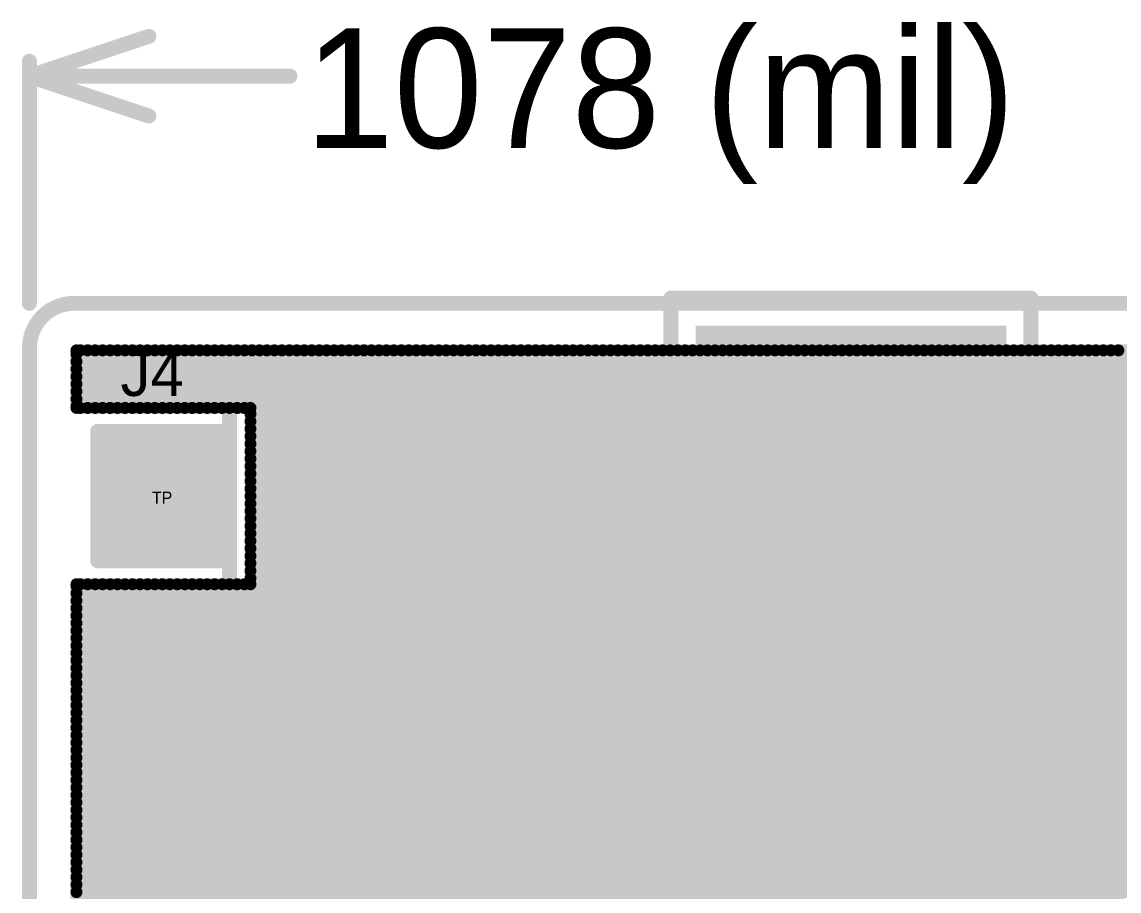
# Model space of a CAD drawing. Extents: x 7.64 to 12.05, y 5.46 to 10.77.
# Drawn here: x 9.246 to 9.98, y 7.681 to 8.262 of the extents above; entities that cross this region are included whole.
import ezdxf

# ---------------------------------------------------------------- set-up
doc = ezdxf.new("R2010")
doc.units = 0
doc.layers.get('0').update_dxf_attribs({"linetype": 'CONTINUOUS'})
for name, color, linetype in [('BOTTOMLAYER', 5, 'CONTINUOUS'), ('BOTTOMOVERLAY', 54, 'CONTINUOUS'), ('BOTTOMPASTE', 16, 'CONTINUOUS'), ('BOTTOMSOLDER', 6, 'CONTINUOUS'), ('MECHANICAL1', 6, 'CONTINUOUS'), ('MECHANICAL2', 216, 'CONTINUOUS'), ('MECHANICAL3', 76, 'CONTINUOUS'), ('MECHANICAL6', 56, 'CONTINUOUS'), ('MULTILAYER', 9, 'CONTINUOUS'), ('TOPLAYER', 1, 'CONTINUOUS'), ('TOPOVERLAY', 2, 'CONTINUOUS'), ('TOPSOLDER', 216, 'CONTINUOUS')]:
    doc.layers.add(name, color=color, linetype=linetype)

# ---------------------------------------------------------------- blocks, each defined once
blk = doc.blocks.new('TEST_POINT_PAD_4_4')
at = {"layer": 'BOTTOMSOLDER'}
blk.add_solid([(-0.039, -0.039), (0.039, -0.039), (-0.039, 0.039), (0.039, 0.039)], dxfattribs=at)
at = {"layer": 'MECHANICAL1', "const_width": 0.01}
for points in [[(-0.043307, 0.043307), (0, 0.043307)], [(-0.043307, -0.043307), (-0.043307, 0.043307)], [(0, 0.043307), (0.043307, 0.043307)], [(0.043307, -0.043307), (0.043307, 0.043307)], [(-0.043307, -0.043307), (0.043307, -0.043307)]]:
    blk.add_lwpolyline(points, dxfattribs=at)
at = {"layer": 'MECHANICAL1', "const_width": 0.005}
for points in [[(-0.045807, 0.043307, 1), (-0.040807, 0.043307, 1)], [(-0.045807, 0.043307, 1), (-0.040807, 0.043307, 1)], [(-0.0025, 0.043307, 1), (0.0025, 0.043307, 1)], [(-0.0025, 0.043307, 1), (0.0025, 0.043307, 1)], [(0.040807, 0.043307, 1), (0.045807, 0.043307, 1)], [(0.040807, 0.043307, 1), (0.045807, 0.043307, 1)], [(-0.045807, -0.043307, 1), (-0.040807, -0.043307, 1)], [(-0.045807, -0.043307, 1), (-0.040807, -0.043307, 1)], [(0.040807, -0.043307, 1), (0.045807, -0.043307, 1)], [(0.040807, -0.043307, 1), (0.045807, -0.043307, 1)]]:
    blk.add_lwpolyline(points, format="xyb", close=True, dxfattribs=at)
at = {"layer": 'MULTILAYER'}
blk.add_solid([(-0.035, -0.035), (0.035, -0.035), (-0.035, 0.035), (0.035, 0.035)], dxfattribs=at)
at = {"layer": 'TOPOVERLAY', "const_width": 0.01}
for points in [[(-0.043307, 0.043307), (0, 0.043307)], [(-0.043307, -0.043307), (-0.043307, 0.043307)], [(0, 0.043307), (0.043307, 0.043307)], [(0.043307, -0.043307), (0.043307, 0.043307)], [(-0.043307, -0.043307), (0.043307, -0.043307)]]:
    blk.add_lwpolyline(points, dxfattribs=at)
at = {"layer": 'TOPOVERLAY', "const_width": 0.005}
for points in [[(-0.045807, 0.043307, 1), (-0.040807, 0.043307, 1)], [(-0.045807, 0.043307, 1), (-0.040807, 0.043307, 1)], [(-0.0025, 0.043307, 1), (0.0025, 0.043307, 1)], [(-0.0025, 0.043307, 1), (0.0025, 0.043307, 1)], [(0.040807, 0.043307, 1), (0.045807, 0.043307, 1)], [(0.040807, 0.043307, 1), (0.045807, 0.043307, 1)], [(-0.045807, -0.043307, 1), (-0.040807, -0.043307, 1)], [(-0.045807, -0.043307, 1), (-0.040807, -0.043307, 1)], [(0.040807, -0.043307, 1), (0.045807, -0.043307, 1)], [(0.040807, -0.043307, 1), (0.045807, -0.043307, 1)]]:
    blk.add_lwpolyline(points, format="xyb", close=True, dxfattribs=at)
at = {"layer": 'TOPSOLDER'}
blk.add_solid([(-0.039, -0.039), (0.039, -0.039), (-0.039, 0.039), (0.039, 0.039)], dxfattribs=at)
blk = doc.blocks.new('BATT_HOLDER_COIN_CR2032_B5')
at = {"layer": 'BOTTOMLAYER', "const_width": 0.175}
blk.add_lwpolyline([(-0.0875, 0, 1), (0.0875, 0, 1)], format="xyb", close=True, dxfattribs=at)
at = {"layer": 'BOTTOMLAYER'}
for points in [[(0.394999, -0.2625), (0.244999, -0.2625), (0.394999, -0.4125), (0.244999, -0.4125)], [(0.1, -0.39), (-0.1, -0.39), (0.1, -0.48), (-0.1, -0.48)]]:
    blk.add_solid(points, dxfattribs=at)
at = {"layer": 'BOTTOMOVERLAY', "const_width": 0.01}
for points in [[(-0.416045, -0.229198, -0.570681), (0, 0.475)], [(0, 0.475, -0.570681), (0.416045, -0.229198)], [(-0.120513, -0.459458, -0.044739), (-0.200322, -0.430692)], [(0.200322, -0.430692, -0.044739), (0.120513, -0.459458)]]:
    blk.add_lwpolyline(points, format="xyb", dxfattribs=at)
for points in [[(0.416045, -0.229198), (0.416045, -0.43)], [(0.416045, -0.430692), (0.200322, -0.430692)], [(-0.120513, -0.459458), (-0.120513, -0.5025)], [(0.120513, -0.459458), (0.120513, -0.5025)], [(0, -0.5025), (-0.120513, -0.5025)], [(0.120513, -0.5025), (0, -0.5025)]]:
    blk.add_lwpolyline(points, dxfattribs=at)
at = {"layer": 'BOTTOMOVERLAY', "const_width": 0.005}
for points in [[(0.413545, -0.229198, 1), (0.418545, -0.229198, 1)], [(0.413545, -0.229198, 1), (0.418545, -0.229198, 1)], [(0.197822, -0.430692, 1), (0.202822, -0.430692, 1)], [(0.197822, -0.430692, 1), (0.202822, -0.430692, 1)], [(0.413545, -0.43, 1), (0.418545, -0.43, 1)], [(0.413545, -0.430692, 1), (0.418545, -0.430692, 1)], [(-0.123013, -0.459458, 1), (-0.118013, -0.459458, 1)], [(-0.123013, -0.459458, 1), (-0.118013, -0.459458, 1)], [(0.118013, -0.459458, 1), (0.123013, -0.459458, 1)], [(0.118013, -0.459458, 1), (0.123013, -0.459458, 1)], [(-0.123013, -0.5025, 1), (-0.118013, -0.5025, 1)], [(-0.123013, -0.5025, 1), (-0.118013, -0.5025, 1)], [(-0.0025, -0.5025, 1), (0.0025, -0.5025, 1)], [(-0.0025, -0.5025, 1), (0.0025, -0.5025, 1)], [(0.118013, -0.5025, 1), (0.123013, -0.5025, 1)], [(0.118013, -0.5025, 1), (0.123013, -0.5025, 1)]]:
    blk.add_lwpolyline(points, format="xyb", close=True, dxfattribs=at)
at = {"layer": 'BOTTOMPASTE', "const_width": 0.175}
blk.add_lwpolyline([(-0.0875, 0, 1), (0.0875, 0, 1)], format="xyb", close=True, dxfattribs=at)
at = {"layer": 'BOTTOMPASTE'}
for points in [[(0.394999, -0.2625), (0.244999, -0.2625), (0.394999, -0.4125), (0.244999, -0.4125)], [(0.1, -0.39), (-0.1, -0.39), (0.1, -0.48), (-0.1, -0.48)]]:
    blk.add_solid(points, dxfattribs=at)
at = {"layer": 'BOTTOMSOLDER', "const_width": 0.179}
blk.add_lwpolyline([(-0.0895, 0, 1), (0.0895, 0, 1)], format="xyb", close=True, dxfattribs=at)
at = {"layer": 'BOTTOMSOLDER'}
for points in [[(0.398999, -0.2585), (0.240999, -0.2585), (0.398999, -0.4165), (0.240999, -0.4165)], [(0.104, -0.386), (-0.104, -0.386), (0.104, -0.484), (-0.104, -0.484)]]:
    blk.add_solid(points, dxfattribs=at)
at = {"layer": 'MECHANICAL1', "const_width": 0.02}
for points in [[(-0.125034, -0.42262, -0.385728), (-0.432846, 0.082985)], [(0.432845, 0.082985, -0.385728), (0.125033, -0.42262)], [(-0.125037, -0.422619, -0.102373), (-0.000001, -0.396908)], [(-0.000001, -0.396908, -0.102373), (0.125035, -0.422619)]]:
    blk.add_lwpolyline(points, format="xyb", dxfattribs=at)
at = {"layer": 'MECHANICAL1', "const_width": 0.01}
for points in [[(0.365, -0.285), (0.335, -0.285)], [(0.365, -0.285), (0.365, -0.385)], [(0.265, -0.3525), (0.265, -0.385)], [(0.315, -0.385), (0.265, -0.385)], [(0.365, -0.385), (0.315, -0.385)], [(-0.075001, -0.405), (-0.075001, -0.4575)], [(0.075, -0.405), (0.075, -0.4575)], [(-0.000001, -0.4575), (-0.075001, -0.4575)], [(0.075, -0.4575), (-0.000001, -0.4575)]]:
    blk.add_lwpolyline(points, dxfattribs=at)
at = {"layer": 'MECHANICAL1'}
for points, const_width in [([(0.3325, -0.285, 1), (0.3375, -0.285, 1)], 0.005), ([(0.3625, -0.285, 1), (0.3675, -0.285, 1)], 0.005), ([(0.3625, -0.285, 1), (0.3675, -0.285, 1)], 0.005), ([(0.2625, -0.3525, 1), (0.2675, -0.3525, 1)], 0.005), ([(0.2625, -0.385, 1), (0.2675, -0.385, 1)], 0.005), ([(0.2625, -0.385, 1), (0.2675, -0.385, 1)], 0.005), ([(0.3125, -0.385, 1), (0.3175, -0.385, 1)], 0.005), ([(0.3125, -0.385, 1), (0.3175, -0.385, 1)], 0.005), ([(0.3625, -0.385, 1), (0.3675, -0.385, 1)], 0.005), ([(0.3625, -0.385, 1), (0.3675, -0.385, 1)], 0.005), ([(-0.005001, -0.396908, 1), (0.004999, -0.396908, 1)], 0.01), ([(-0.005001, -0.396908, 1), (0.004999, -0.396908, 1)], 0.01), ([(-0.077501, -0.405, 1), (-0.072501, -0.405, 1)], 0.005), ([(0.0725, -0.405, 1), (0.0775, -0.405, 1)], 0.005), ([(-0.130037, -0.422619, 1), (-0.120037, -0.422619, 1)], 0.01), ([(-0.130034, -0.42262, 1), (-0.120034, -0.42262, 1)], 0.01), ([(0.120033, -0.42262, 1), (0.130033, -0.42262, 1)], 0.01), ([(0.120035, -0.422619, 1), (0.130035, -0.422619, 1)], 0.01), ([(-0.077501, -0.4575, 1), (-0.072501, -0.4575, 1)], 0.005), ([(-0.077501, -0.4575, 1), (-0.072501, -0.4575, 1)], 0.005), ([(-0.002501, -0.4575, 1), (0.002499, -0.4575, 1)], 0.005), ([(-0.002501, -0.4575, 1), (0.002499, -0.4575, 1)], 0.005), ([(0.0725, -0.4575, 1), (0.0775, -0.4575, 1)], 0.005), ([(0.0725, -0.4575, 1), (0.0775, -0.4575, 1)], 0.005)]:
    blk.add_lwpolyline(points, format="xyb", close=True, dxfattribs=dict(at, const_width=const_width))

msp = doc.modelspace()

# ---------------------------------------------------------------- linework, layer by layer
at = {"layer": 'BOTTOMLAYER', "const_width": 0.02}
for points in [[(9.481001, 7.9125), (9.578501, 8.01)], [(9.578501, 8.01), (10.0235, 8.01)]]:
    msp.add_lwpolyline(points, dxfattribs=at)
at = {"layer": 'BOTTOMLAYER', "const_width": 0.01}
for points in [[(9.573501, 8.01, 1), (9.583501, 8.01, 1)], [(9.573501, 8.01, 1), (9.583501, 8.01, 1)], [(9.476001, 7.9125, 1), (9.486001, 7.9125, 1)]]:
    msp.add_lwpolyline(points, format="xyb", close=True, dxfattribs=at)
at = {"layer": 'MECHANICAL2', "const_width": 0.01}
for points in [[(9.251, 8.226), (9.331, 8.252667)], [(9.251, 8.216), (9.251, 8.236)], [(9.251, 8.074), (9.251, 8.226)], [(9.251, 8.226), (9.331, 8.199334)], [(9.251, 8.226), (9.425445, 8.226)]]:
    msp.add_lwpolyline(points, dxfattribs=at)
at = {"layer": 'MECHANICAL2', "const_width": 0.005}
for points in [[(9.3285, 8.252667, 1), (9.3335, 8.252667, 1)], [(9.2485, 8.236, 1), (9.2535, 8.236, 1)], [(9.2485, 8.226, 1), (9.2535, 8.226, 1)], [(9.2485, 8.226, 1), (9.2535, 8.226, 1)], [(9.2485, 8.226, 1), (9.2535, 8.226, 1)], [(9.2485, 8.226, 1), (9.2535, 8.226, 1)], [(9.422945, 8.226, 1), (9.427945, 8.226, 1)], [(9.2485, 8.216, 1), (9.2535, 8.216, 1)], [(9.3285, 8.199334, 1), (9.3335, 8.199334, 1)], [(9.2485, 8.074, 1), (9.2535, 8.074, 1)]]:
    msp.add_lwpolyline(points, format="xyb", close=True, dxfattribs=at)
at = {"layer": 'MECHANICAL3', "const_width": 0.01}
msp.add_lwpolyline([(9.251, 8.044, -0.414214), (9.281, 8.074)], format="xyb", dxfattribs=at)
msp.add_lwpolyline([(9.251, 8.044, -0.414214), (9.281, 8.074)], format="xyb", dxfattribs=at)
for points in [[(9.281, 8.074), (10.299, 8.074)], [(9.281, 8.074), (10.299, 8.074)], [(9.251, 7.115), (9.251, 8.044)], [(9.251, 7.115), (9.251, 8.044)]]:
    msp.add_lwpolyline(points, dxfattribs=at)
at = {"layer": 'MECHANICAL3', "const_width": 0.005}
for points in [[(9.2785, 8.074, 1), (9.2835, 8.074, 1)], [(9.2785, 8.074, 1), (9.2835, 8.074, 1)], [(9.2785, 8.074, 1), (9.2835, 8.074, 1)], [(9.2785, 8.074, 1), (9.2835, 8.074, 1)], [(9.2485, 8.044, 1), (9.2535, 8.044, 1)], [(9.2485, 8.044, 1), (9.2535, 8.044, 1)], [(9.2485, 8.044, 1), (9.2535, 8.044, 1)], [(9.2485, 8.044, 1), (9.2535, 8.044, 1)]]:
    msp.add_lwpolyline(points, format="xyb", close=True, dxfattribs=at)
at = {"layer": 'MECHANICAL6', "const_width": 0.01}
for points in [[(9.727, 8.044485), (9.877, 8.044485)], [(9.727, 7.995307), (9.727, 8.044485)], [(9.877, 7.994949), (9.877, 8.044485)], [(9.4395, 7.88196), (9.4395, 7.98196)], [(9.4395, 7.98196), (9.5395, 7.98196)], [(9.5395, 7.945538), (9.5395, 7.98196)], [(9.4395, 7.88196), (9.467738, 7.88196)]]:
    msp.add_lwpolyline(points, dxfattribs=at)
at = {"layer": 'MECHANICAL6', "const_width": 0.005}
for points in [[(9.7245, 8.044485, 1), (9.7295, 8.044485, 1)], [(9.7245, 8.044485, 1), (9.7295, 8.044485, 1)], [(9.8745, 8.044485, 1), (9.8795, 8.044485, 1)], [(9.8745, 8.044485, 1), (9.8795, 8.044485, 1)], [(9.664753, 8.008931, 1), (9.669753, 8.008931, 1)], [(9.664753, 8.008931, 1), (9.669753, 8.008931, 1)], [(9.934247, 8.008931, 1), (9.939247, 8.008931, 1)], [(9.934247, 8.008931, 1), (9.939247, 8.008931, 1)], [(9.685085, 8.008043, 1), (9.690085, 8.008043, 1)], [(9.685085, 8.008043, 1), (9.690085, 8.008043, 1)], [(9.913915, 8.008043, 1), (9.918915, 8.008043, 1)], [(9.913915, 8.008043, 1), (9.918915, 8.008043, 1)], [(9.7245, 7.995307, 1), (9.7295, 7.995307, 1)], [(9.8745, 7.994949, 1), (9.8795, 7.994949, 1)], [(9.663801, 7.992883, 1), (9.668801, 7.992883, 1)], [(9.663804, 7.992884, 1), (9.668804, 7.992884, 1)], [(9.684061, 7.992291, 1), (9.689061, 7.992291, 1)], [(9.684061, 7.992291, 1), (9.689061, 7.992291, 1)], [(9.914939, 7.992291, 1), (9.919939, 7.992291, 1)], [(9.914939, 7.992291, 1), (9.919939, 7.992291, 1)], [(9.935199, 7.992883, 1), (9.940199, 7.992883, 1)], [(9.935199, 7.992883, 1), (9.940199, 7.992883, 1)], [(9.437, 7.98196, 1), (9.442, 7.98196, 1)], [(9.437, 7.98196, 1), (9.442, 7.98196, 1)], [(9.537, 7.98196, 1), (9.542, 7.98196, 1)], [(9.537, 7.98196, 1), (9.542, 7.98196, 1)], [(9.537, 7.945538, 1), (9.542, 7.945538, 1)], [(9.437, 7.88196, 1), (9.442, 7.88196, 1)], [(9.437, 7.88196, 1), (9.442, 7.88196, 1)], [(9.465238, 7.88196, 1), (9.470238, 7.88196, 1)]]:
    msp.add_lwpolyline(points, format="xyb", close=True, dxfattribs=at)
at = {"layer": 'MECHANICAL6', "const_width": 0.01}
for points in [[(9.360528, 7.477668, -0.390643), (9.667253, 8.008931)], [(9.667253, 8.008931, -0.174776), (9.687585, 8.008043)], [(9.916415, 8.008043, -0.174776), (9.936747, 8.008931)], [(9.936747, 8.008931, -0.390643), (10.243472, 7.477668)], [(9.916415, 8.008043, -0.197377), (9.687585, 8.008043)], [(9.666301, 7.992883, -0.174021), (9.686561, 7.992291)], [(9.917439, 7.992291, -0.174021), (9.937699, 7.992883)], [(9.373951, 7.486514, -0.383173), (9.666304, 7.992884)], [(9.917439, 7.992291, -0.189112), (9.686561, 7.992291)], [(9.937699, 7.992883, -0.383169), (10.230049, 7.486517)]]:
    msp.add_lwpolyline(points, format="xyb", dxfattribs=at)
at = {"layer": 'MULTILAYER', "const_width": 0.01}
msp.add_lwpolyline([(9.251, 8.044, -0.414214), (9.281, 8.074)], format="xyb", dxfattribs=at)
for points in [[(9.281, 8.074), (10.299, 8.074)], [(9.251, 7.115), (9.251, 8.044)]]:
    msp.add_lwpolyline(points, dxfattribs=at)
at = {"layer": 'MULTILAYER', "const_width": 0.005}
for points in [[(9.2785, 8.074, 1), (9.2835, 8.074, 1)], [(9.2785, 8.074, 1), (9.2835, 8.074, 1)], [(9.2485, 8.044, 1), (9.2535, 8.044, 1)], [(9.2485, 8.044, 1), (9.2535, 8.044, 1)]]:
    msp.add_lwpolyline(points, format="xyb", close=True, dxfattribs=at)
at = {"layer": 'TOPLAYER', "const_width": 0.008}
for points in [[(9.2825, 8.0425), (10.2975, 8.0425)], [(9.2825, 8.004), (9.2825, 8.0425)], [(9.2825, 8.04), (10.2975, 8.04)], [(9.285, 8.004), (9.285, 8.0425)], [(9.29, 8.004), (9.29, 8.0425)], [(9.295, 8.004), (9.295, 8.0425)], [(9.3, 8.004), (9.3, 8.0425)], [(9.305, 8.004), (9.305, 8.0425)], [(9.31, 8.004), (9.31, 8.0425)], [(9.315, 8.004), (9.315, 8.0425)], [(9.32, 8.004), (9.32, 8.0425)], [(9.325, 8.004), (9.325, 8.0425)], [(9.33, 8.004), (9.33, 8.0425)], [(9.335, 8.004), (9.335, 8.0425)], [(9.34, 8.004), (9.34, 8.0425)], [(9.345, 8.004), (9.345, 8.0425)], [(9.35, 8.004), (9.35, 8.0425)], [(9.355, 8.004), (9.355, 8.0425)], [(9.36, 8.004), (9.36, 8.0425)], [(9.365, 8.004), (9.365, 8.0425)], [(9.37, 8.004), (9.37, 8.0425)], [(9.375, 8.004), (9.375, 8.0425)], [(9.38, 8.004), (9.38, 8.0425)], [(9.385, 8.004), (9.385, 8.0425)], [(9.39, 8.004), (9.39, 8.0425)], [(9.395, 8.004), (9.395, 8.0425)], [(9.4, 7.1165), (9.4, 8.0425)], [(9.405, 7.1165), (9.405, 8.0425)], [(9.41, 7.1165), (9.41, 8.0425)], [(9.415, 7.1165), (9.415, 8.0425)], [(9.42, 7.1165), (9.42, 8.0425)], [(9.425, 7.1165), (9.425, 8.0425)], [(9.43, 7.1165), (9.43, 8.0425)], [(9.435, 7.1165), (9.435, 8.0425)], [(9.44, 7.1165), (9.44, 8.0425)], [(9.445, 7.1165), (9.445, 8.0425)], [(9.45, 7.1165), (9.45, 8.0425)], [(9.455, 7.1165), (9.455, 8.0425)], [(9.46, 7.1165), (9.46, 8.0425)], [(9.465, 7.1165), (9.465, 8.0425)], [(9.47, 7.1165), (9.47, 8.0425)], [(9.475, 7.1165), (9.475, 8.0425)], [(9.48, 7.1165), (9.48, 8.0425)], [(9.485, 7.1165), (9.485, 8.0425)], [(9.49, 7.1165), (9.49, 8.0425)], [(9.495, 7.1165), (9.495, 8.0425)], [(9.5, 7.1165), (9.5, 8.0425)], [(9.505, 7.1165), (9.505, 8.0425)], [(9.51, 7.1165), (9.51, 8.0425)], [(9.515, 7.1165), (9.515, 8.0425)], [(9.52, 7.1165), (9.52, 8.0425)], [(9.525, 7.1165), (9.525, 8.0425)], [(9.53, 7.1165), (9.53, 8.0425)], [(9.535, 7.1165), (9.535, 8.0425)], [(9.54, 7.1165), (9.54, 8.0425)], [(9.545, 7.1165), (9.545, 8.0425)], [(9.55, 7.1165), (9.55, 8.0425)], [(9.555, 7.1165), (9.555, 8.0425)], [(9.56, 7.1165), (9.56, 8.0425)], [(9.565, 7.1165), (9.565, 8.0425)], [(9.57, 7.1165), (9.57, 8.0425)], [(9.575, 7.1165), (9.575, 8.0425)], [(9.58, 7.1165), (9.58, 8.0425)], [(9.585, 7.1165), (9.585, 8.0425)], [(9.59, 7.1165), (9.59, 8.0425)], [(9.595, 7.1165), (9.595, 8.0425)], [(9.6, 7.1165), (9.6, 8.0425)], [(9.605, 7.1165), (9.605, 8.0425)], [(9.61, 7.1165), (9.61, 8.0425)], [(9.615, 7.1165), (9.615, 8.0425)], [(9.62, 7.1165), (9.62, 8.0425)], [(9.625, 7.1165), (9.625, 8.0425)], [(9.63, 7.1165), (9.63, 8.0425)], [(9.635, 7.1165), (9.635, 8.0425)], [(9.64, 7.1165), (9.64, 8.0425)], [(9.645, 7.1165), (9.645, 8.0425)], [(9.65, 7.1165), (9.65, 8.0425)], [(9.655, 7.1165), (9.655, 8.0425)], [(9.66, 7.1165), (9.66, 8.0425)], [(9.665, 7.1165), (9.665, 8.0425)], [(9.67, 7.1165), (9.67, 8.0425)], [(9.675, 7.1165), (9.675, 8.0425)], [(9.68, 7.1165), (9.68, 8.0425)], [(9.685, 7.1165), (9.685, 8.0425)], [(9.69, 7.1165), (9.69, 8.0425)], [(9.695, 7.1165), (9.695, 8.0425)], [(9.7, 7.1165), (9.7, 8.0425)], [(9.705, 7.1165), (9.705, 8.0425)], [(9.71, 7.1165), (9.71, 8.0425)], [(9.715, 7.1165), (9.715, 8.0425)], [(9.72, 7.1165), (9.72, 8.0425)], [(9.725, 7.1165), (9.725, 8.0425)], [(9.73, 7.1165), (9.73, 8.0425)], [(9.735, 7.1165), (9.735, 8.0425)], [(9.74, 7.1165), (9.74, 8.0425)], [(9.745, 7.1165), (9.745, 8.0425)], [(9.75, 7.1165), (9.75, 8.0425)], [(9.755, 7.1165), (9.755, 8.0425)], [(9.76, 7.1165), (9.76, 8.0425)], [(9.765, 7.1165), (9.765, 8.0425)], [(9.77, 7.1165), (9.77, 8.0425)], [(9.775, 7.1165), (9.775, 8.0425)], [(9.78, 7.1165), (9.78, 8.0425)], [(9.785, 7.1165), (9.785, 8.0425)], [(9.79, 7.1165), (9.79, 8.0425)], [(9.795, 7.1165), (9.795, 8.0425)], [(9.8, 7.1165), (9.8, 8.0425)], [(9.805, 7.1165), (9.805, 8.0425)], [(9.81, 7.1165), (9.81, 8.0425)], [(9.815, 7.1165), (9.815, 8.0425)], [(9.82, 7.1165), (9.82, 8.0425)], [(9.825, 7.1165), (9.825, 8.0425)], [(9.83, 7.1165), (9.83, 8.0425)], [(9.835, 7.1165), (9.835, 8.0425)], [(9.84, 7.1165), (9.84, 8.0425)], [(9.845, 7.1165), (9.845, 8.0425)], [(9.85, 7.1165), (9.85, 8.0425)], [(9.855, 7.1165), (9.855, 8.0425)], [(9.86, 7.1165), (9.86, 8.0425)], [(9.865, 7.1165), (9.865, 8.0425)], [(9.87, 7.1165), (9.87, 8.0425)], [(9.875, 7.1165), (9.875, 8.0425)], [(9.88, 7.1165), (9.88, 8.0425)], [(9.885, 7.1165), (9.885, 8.0425)], [(9.89, 7.1165), (9.89, 8.0425)], [(9.895, 7.1165), (9.895, 8.0425)], [(9.9, 7.1165), (9.9, 8.0425)], [(9.905, 7.1165), (9.905, 8.0425)], [(9.91, 7.1165), (9.91, 8.0425)], [(9.915, 7.1165), (9.915, 8.0425)], [(9.92, 7.1165), (9.92, 8.0425)], [(9.925, 7.1165), (9.925, 8.0425)], [(9.93, 7.1165), (9.93, 8.0425)], [(9.935, 7.1165), (9.935, 8.0425)], [(9.94, 7.1165), (9.94, 8.0425)], [(9.945, 7.1165), (9.945, 8.0425)], [(9.95, 7.1165), (9.95, 8.0425)], [(9.955, 7.1165), (9.955, 8.0425)], [(9.96, 7.1165), (9.96, 8.0425)], [(9.965, 7.1165), (9.965, 8.0425)], [(9.97, 7.1165), (9.97, 8.0425)], [(9.975, 7.1165), (9.975, 8.0425)], [(9.98, 7.1165), (9.98, 8.0425)], [(9.2825, 8.035), (10.2975, 8.035)], [(9.2825, 8.03), (10.2975, 8.03)], [(9.2825, 8.025), (10.2975, 8.025)], [(9.2825, 8.02), (10.2975, 8.02)], [(9.2825, 8.015), (10.208, 8.015)], [(9.2825, 8.01), (10.208, 8.01)], [(9.2825, 8.005), (10.208, 8.005)], [(9.2825, 8.004), (9.399, 8.004)], [(9.399, 7.886), (9.399, 8.004)], [(9.399, 8), (10.208, 8)], [(9.399, 7.995), (10.208, 7.995)], [(9.399, 7.99), (10.208, 7.99)], [(9.399, 7.985), (10.208, 7.985)], [(9.399, 7.98), (10.208, 7.98)], [(9.399, 7.975), (10.208, 7.975)], [(9.399, 7.97), (10.208, 7.97)], [(9.399, 7.965), (10.208, 7.965)], [(9.399, 7.96), (10.208, 7.96)], [(9.399, 7.955), (10.208, 7.955)], [(9.399, 7.95), (10.208, 7.95)], [(9.399, 7.945), (10.208, 7.945)], [(9.399, 7.94), (10.208, 7.94)], [(9.399, 7.935), (10.208, 7.935)], [(9.399, 7.93), (10.208, 7.93)], [(9.399, 7.925), (10.208, 7.925)], [(9.399, 7.92), (10.208, 7.92)], [(9.399, 7.915), (10.208, 7.915)], [(9.399, 7.91), (10.208, 7.91)], [(9.399, 7.905), (10.208, 7.905)], [(9.399, 7.9), (10.2975, 7.9)], [(9.399, 7.895), (10.2975, 7.895)], [(9.2825, 7.886), (9.399, 7.886)], [(9.2825, 7.23), (9.2825, 7.886)], [(9.2825, 7.885), (10.2975, 7.885)], [(9.285, 7.23), (9.285, 7.886)], [(9.29, 7.23), (9.29, 7.886)], [(9.295, 7.23), (9.295, 7.886)], [(9.3, 7.23), (9.3, 7.886)], [(9.305, 7.23), (9.305, 7.886)], [(9.31, 7.23), (9.31, 7.886)], [(9.315, 7.23), (9.315, 7.886)], [(9.32, 7.23), (9.32, 7.886)], [(9.325, 7.23), (9.325, 7.886)], [(9.33, 7.23), (9.33, 7.886)], [(9.335, 7.23), (9.335, 7.886)], [(9.34, 7.23), (9.34, 7.886)], [(9.345, 7.23), (9.345, 7.886)], [(9.35, 7.23), (9.35, 7.886)], [(9.355, 7.23), (9.355, 7.886)], [(9.36, 7.23), (9.36, 7.886)], [(9.365, 7.23), (9.365, 7.886)], [(9.37, 7.23), (9.37, 7.886)], [(9.375, 7.23), (9.375, 7.886)], [(9.38, 7.1165), (9.38, 7.886)], [(9.385, 7.1165), (9.385, 7.886)], [(9.39, 7.1165), (9.39, 7.886)], [(9.395, 7.1165), (9.395, 7.886)], [(9.399, 7.89), (10.2975, 7.89)], [(9.2825, 7.88), (10.2975, 7.88)], [(9.2825, 7.875), (10.2975, 7.875)], [(9.2825, 7.87), (10.2975, 7.87)], [(9.2825, 7.865), (10.2975, 7.865)], [(9.2825, 7.86), (10.2975, 7.86)], [(9.2825, 7.855), (10.2975, 7.855)], [(9.2825, 7.85), (10.2975, 7.85)], [(9.2825, 7.845), (10.235, 7.845)], [(9.2825, 7.84), (10.235, 7.84)], [(9.2825, 7.835), (10.235, 7.835)], [(9.2825, 7.83), (10.235, 7.83)], [(9.2825, 7.825), (10.235, 7.825)], [(9.2825, 7.82), (10.235, 7.82)], [(9.2825, 7.815), (10.235, 7.815)], [(9.2825, 7.81), (10.235, 7.81)], [(9.2825, 7.805), (10.235, 7.805)], [(9.2825, 7.8), (10.235, 7.8)], [(9.2825, 7.795), (10.235, 7.795)], [(9.2825, 7.79), (10.235, 7.79)], [(9.2825, 7.785), (10.235, 7.785)], [(9.2825, 7.78), (10.235, 7.78)], [(9.2825, 7.775), (10.235, 7.775)], [(9.2825, 7.77), (10.235, 7.77)], [(9.2825, 7.765), (10.235, 7.765)], [(9.2825, 7.76), (10.235, 7.76)], [(9.2825, 7.755), (10.235, 7.755)], [(9.2825, 7.75), (10.235, 7.75)], [(9.2825, 7.745), (10.270144, 7.745)], [(9.2825, 7.74), (10.258761, 7.74)], [(9.2825, 7.735), (10.251875, 7.735)], [(9.2825, 7.73), (10.246892, 7.73)], [(9.2825, 7.725), (10.24311, 7.725)], [(9.2825, 7.72), (10.240216, 7.72)], [(9.2825, 7.715), (10.238043, 7.715)], [(9.2825, 7.71), (10.236492, 7.71)], [(9.2825, 7.705), (10.235503, 7.705)], [(9.2825, 7.7), (10.235041, 7.7)], [(9.2825, 7.695), (10.235092, 7.695)], [(9.2825, 7.69), (10.235658, 7.69)], [(9.2825, 7.685), (10.236756, 7.685)], [(9.2825, 7.68), (10.238426, 7.68)]]:
    msp.add_lwpolyline(points, dxfattribs=at)
at = {"layer": 'TOPLAYER', "const_width": 0.004}
for points in [[(9.2805, 8.0425, 1), (9.2845, 8.0425, 1)], [(9.2805, 8.0425, 1), (9.2845, 8.0425, 1)], [(9.2805, 8.04, 1), (9.2845, 8.04, 1)], [(9.283, 8.0425, 1), (9.287, 8.0425, 1)], [(9.288, 8.0425, 1), (9.292, 8.0425, 1)], [(9.293, 8.0425, 1), (9.297, 8.0425, 1)], [(9.298, 8.0425, 1), (9.302, 8.0425, 1)], [(9.303, 8.0425, 1), (9.307, 8.0425, 1)], [(9.308, 8.0425, 1), (9.312, 8.0425, 1)], [(9.313, 8.0425, 1), (9.317, 8.0425, 1)], [(9.318, 8.0425, 1), (9.322, 8.0425, 1)], [(9.323, 8.0425, 1), (9.327, 8.0425, 1)], [(9.328, 8.0425, 1), (9.332, 8.0425, 1)], [(9.333, 8.0425, 1), (9.337, 8.0425, 1)], [(9.338, 8.0425, 1), (9.342, 8.0425, 1)], [(9.343, 8.0425, 1), (9.347, 8.0425, 1)], [(9.348, 8.0425, 1), (9.352, 8.0425, 1)], [(9.353, 8.0425, 1), (9.357, 8.0425, 1)], [(9.358, 8.0425, 1), (9.362, 8.0425, 1)], [(9.363, 8.0425, 1), (9.367, 8.0425, 1)], [(9.368, 8.0425, 1), (9.372, 8.0425, 1)], [(9.373, 8.0425, 1), (9.377, 8.0425, 1)], [(9.378, 8.0425, 1), (9.382, 8.0425, 1)], [(9.383, 8.0425, 1), (9.387, 8.0425, 1)], [(9.388, 8.0425, 1), (9.392, 8.0425, 1)], [(9.393, 8.0425, 1), (9.397, 8.0425, 1)], [(9.398, 8.0425, 1), (9.402, 8.0425, 1)], [(9.403, 8.0425, 1), (9.407, 8.0425, 1)], [(9.408, 8.0425, 1), (9.412, 8.0425, 1)], [(9.413, 8.0425, 1), (9.417, 8.0425, 1)], [(9.418, 8.0425, 1), (9.422, 8.0425, 1)], [(9.423, 8.0425, 1), (9.427, 8.0425, 1)], [(9.428, 8.0425, 1), (9.432, 8.0425, 1)], [(9.433, 8.0425, 1), (9.437, 8.0425, 1)], [(9.438, 8.0425, 1), (9.442, 8.0425, 1)], [(9.443, 8.0425, 1), (9.447, 8.0425, 1)], [(9.448, 8.0425, 1), (9.452, 8.0425, 1)], [(9.453, 8.0425, 1), (9.457, 8.0425, 1)], [(9.458, 8.0425, 1), (9.462, 8.0425, 1)], [(9.463, 8.0425, 1), (9.467, 8.0425, 1)], [(9.468, 8.0425, 1), (9.472, 8.0425, 1)], [(9.473, 8.0425, 1), (9.477, 8.0425, 1)], [(9.478, 8.0425, 1), (9.482, 8.0425, 1)], [(9.483, 8.0425, 1), (9.487, 8.0425, 1)], [(9.488, 8.0425, 1), (9.492, 8.0425, 1)], [(9.493, 8.0425, 1), (9.497, 8.0425, 1)], [(9.498, 8.0425, 1), (9.502, 8.0425, 1)], [(9.503, 8.0425, 1), (9.507, 8.0425, 1)], [(9.508, 8.0425, 1), (9.512, 8.0425, 1)], [(9.513, 8.0425, 1), (9.517, 8.0425, 1)], [(9.518, 8.0425, 1), (9.522, 8.0425, 1)], [(9.523, 8.0425, 1), (9.527, 8.0425, 1)], [(9.528, 8.0425, 1), (9.532, 8.0425, 1)], [(9.533, 8.0425, 1), (9.537, 8.0425, 1)], [(9.538, 8.0425, 1), (9.542, 8.0425, 1)], [(9.543, 8.0425, 1), (9.547, 8.0425, 1)], [(9.548, 8.0425, 1), (9.552, 8.0425, 1)], [(9.553, 8.0425, 1), (9.557, 8.0425, 1)], [(9.558, 8.0425, 1), (9.562, 8.0425, 1)], [(9.563, 8.0425, 1), (9.567, 8.0425, 1)], [(9.568, 8.0425, 1), (9.572, 8.0425, 1)], [(9.573, 8.0425, 1), (9.577, 8.0425, 1)], [(9.578, 8.0425, 1), (9.582, 8.0425, 1)], [(9.583, 8.0425, 1), (9.587, 8.0425, 1)], [(9.588, 8.0425, 1), (9.592, 8.0425, 1)], [(9.593, 8.0425, 1), (9.597, 8.0425, 1)], [(9.598, 8.0425, 1), (9.602, 8.0425, 1)], [(9.603, 8.0425, 1), (9.607, 8.0425, 1)], [(9.608, 8.0425, 1), (9.612, 8.0425, 1)], [(9.613, 8.0425, 1), (9.617, 8.0425, 1)], [(9.618, 8.0425, 1), (9.622, 8.0425, 1)], [(9.623, 8.0425, 1), (9.627, 8.0425, 1)], [(9.628, 8.0425, 1), (9.632, 8.0425, 1)], [(9.633, 8.0425, 1), (9.637, 8.0425, 1)], [(9.638, 8.0425, 1), (9.642, 8.0425, 1)], [(9.643, 8.0425, 1), (9.647, 8.0425, 1)], [(9.648, 8.0425, 1), (9.652, 8.0425, 1)], [(9.653, 8.0425, 1), (9.657, 8.0425, 1)], [(9.658, 8.0425, 1), (9.662, 8.0425, 1)], [(9.663, 8.0425, 1), (9.667, 8.0425, 1)], [(9.668, 8.0425, 1), (9.672, 8.0425, 1)], [(9.673, 8.0425, 1), (9.677, 8.0425, 1)], [(9.678, 8.0425, 1), (9.682, 8.0425, 1)], [(9.683, 8.0425, 1), (9.687, 8.0425, 1)], [(9.688, 8.0425, 1), (9.692, 8.0425, 1)], [(9.693, 8.0425, 1), (9.697, 8.0425, 1)], [(9.698, 8.0425, 1), (9.702, 8.0425, 1)], [(9.703, 8.0425, 1), (9.707, 8.0425, 1)], [(9.708, 8.0425, 1), (9.712, 8.0425, 1)], [(9.713, 8.0425, 1), (9.717, 8.0425, 1)], [(9.718, 8.0425, 1), (9.722, 8.0425, 1)], [(9.723, 8.0425, 1), (9.727, 8.0425, 1)], [(9.728, 8.0425, 1), (9.732, 8.0425, 1)], [(9.733, 8.0425, 1), (9.737, 8.0425, 1)], [(9.738, 8.0425, 1), (9.742, 8.0425, 1)], [(9.743, 8.0425, 1), (9.747, 8.0425, 1)], [(9.748, 8.0425, 1), (9.752, 8.0425, 1)], [(9.753, 8.0425, 1), (9.757, 8.0425, 1)], [(9.758, 8.0425, 1), (9.762, 8.0425, 1)], [(9.763, 8.0425, 1), (9.767, 8.0425, 1)], [(9.768, 8.0425, 1), (9.772, 8.0425, 1)], [(9.773, 8.0425, 1), (9.777, 8.0425, 1)], [(9.778, 8.0425, 1), (9.782, 8.0425, 1)], [(9.783, 8.0425, 1), (9.787, 8.0425, 1)], [(9.788, 8.0425, 1), (9.792, 8.0425, 1)], [(9.793, 8.0425, 1), (9.797, 8.0425, 1)], [(9.798, 8.0425, 1), (9.802, 8.0425, 1)], [(9.803, 8.0425, 1), (9.807, 8.0425, 1)], [(9.808, 8.0425, 1), (9.812, 8.0425, 1)], [(9.813, 8.0425, 1), (9.817, 8.0425, 1)], [(9.818, 8.0425, 1), (9.822, 8.0425, 1)], [(9.823, 8.0425, 1), (9.827, 8.0425, 1)], [(9.828, 8.0425, 1), (9.832, 8.0425, 1)], [(9.833, 8.0425, 1), (9.837, 8.0425, 1)], [(9.838, 8.0425, 1), (9.842, 8.0425, 1)], [(9.843, 8.0425, 1), (9.847, 8.0425, 1)], [(9.848, 8.0425, 1), (9.852, 8.0425, 1)], [(9.853, 8.0425, 1), (9.857, 8.0425, 1)], [(9.858, 8.0425, 1), (9.862, 8.0425, 1)], [(9.863, 8.0425, 1), (9.867, 8.0425, 1)], [(9.868, 8.0425, 1), (9.872, 8.0425, 1)], [(9.873, 8.0425, 1), (9.877, 8.0425, 1)], [(9.878, 8.0425, 1), (9.882, 8.0425, 1)], [(9.883, 8.0425, 1), (9.887, 8.0425, 1)], [(9.888, 8.0425, 1), (9.892, 8.0425, 1)], [(9.893, 8.0425, 1), (9.897, 8.0425, 1)], [(9.898, 8.0425, 1), (9.902, 8.0425, 1)], [(9.903, 8.0425, 1), (9.907, 8.0425, 1)], [(9.908, 8.0425, 1), (9.912, 8.0425, 1)], [(9.913, 8.0425, 1), (9.917, 8.0425, 1)], [(9.918, 8.0425, 1), (9.922, 8.0425, 1)], [(9.923, 8.0425, 1), (9.927, 8.0425, 1)], [(9.928, 8.0425, 1), (9.932, 8.0425, 1)], [(9.933, 8.0425, 1), (9.937, 8.0425, 1)], [(9.938, 8.0425, 1), (9.942, 8.0425, 1)], [(9.943, 8.0425, 1), (9.947, 8.0425, 1)], [(9.948, 8.0425, 1), (9.952, 8.0425, 1)], [(9.953, 8.0425, 1), (9.957, 8.0425, 1)], [(9.958, 8.0425, 1), (9.962, 8.0425, 1)], [(9.963, 8.0425, 1), (9.967, 8.0425, 1)], [(9.968, 8.0425, 1), (9.972, 8.0425, 1)], [(9.973, 8.0425, 1), (9.977, 8.0425, 1)], [(9.978, 8.0425, 1), (9.982, 8.0425, 1)], [(9.2805, 8.035, 1), (9.2845, 8.035, 1)], [(9.2805, 8.03, 1), (9.2845, 8.03, 1)], [(9.2805, 8.025, 1), (9.2845, 8.025, 1)], [(9.2805, 8.02, 1), (9.2845, 8.02, 1)], [(9.2805, 8.015, 1), (9.2845, 8.015, 1)], [(9.2805, 8.01, 1), (9.2845, 8.01, 1)], [(9.2805, 8.005, 1), (9.2845, 8.005, 1)], [(9.2805, 8.004, 1), (9.2845, 8.004, 1)], [(9.2805, 8.004, 1), (9.2845, 8.004, 1)], [(9.283, 8.004, 1), (9.287, 8.004, 1)], [(9.288, 8.004, 1), (9.292, 8.004, 1)], [(9.293, 8.004, 1), (9.297, 8.004, 1)], [(9.298, 8.004, 1), (9.302, 8.004, 1)], [(9.303, 8.004, 1), (9.307, 8.004, 1)], [(9.308, 8.004, 1), (9.312, 8.004, 1)], [(9.313, 8.004, 1), (9.317, 8.004, 1)], [(9.318, 8.004, 1), (9.322, 8.004, 1)], [(9.323, 8.004, 1), (9.327, 8.004, 1)], [(9.328, 8.004, 1), (9.332, 8.004, 1)], [(9.333, 8.004, 1), (9.337, 8.004, 1)], [(9.338, 8.004, 1), (9.342, 8.004, 1)], [(9.343, 8.004, 1), (9.347, 8.004, 1)], [(9.348, 8.004, 1), (9.352, 8.004, 1)], [(9.353, 8.004, 1), (9.357, 8.004, 1)], [(9.358, 8.004, 1), (9.362, 8.004, 1)], [(9.363, 8.004, 1), (9.367, 8.004, 1)], [(9.368, 8.004, 1), (9.372, 8.004, 1)], [(9.373, 8.004, 1), (9.377, 8.004, 1)], [(9.378, 8.004, 1), (9.382, 8.004, 1)], [(9.383, 8.004, 1), (9.387, 8.004, 1)], [(9.388, 8.004, 1), (9.392, 8.004, 1)], [(9.393, 8.004, 1), (9.397, 8.004, 1)], [(9.397, 8.004, 1), (9.401, 8.004, 1)], [(9.397, 8.004, 1), (9.401, 8.004, 1)], [(9.397, 8, 1), (9.401, 8, 1)], [(9.397, 7.995, 1), (9.401, 7.995, 1)], [(9.397, 7.99, 1), (9.401, 7.99, 1)], [(9.397, 7.985, 1), (9.401, 7.985, 1)], [(9.397, 7.98, 1), (9.401, 7.98, 1)], [(9.397, 7.975, 1), (9.401, 7.975, 1)], [(9.397, 7.97, 1), (9.401, 7.97, 1)], [(9.397, 7.965, 1), (9.401, 7.965, 1)], [(9.397, 7.96, 1), (9.401, 7.96, 1)], [(9.397, 7.955, 1), (9.401, 7.955, 1)], [(9.397, 7.95, 1), (9.401, 7.95, 1)], [(9.397, 7.945, 1), (9.401, 7.945, 1)], [(9.397, 7.94, 1), (9.401, 7.94, 1)], [(9.397, 7.935, 1), (9.401, 7.935, 1)], [(9.397, 7.93, 1), (9.401, 7.93, 1)], [(9.397, 7.925, 1), (9.401, 7.925, 1)], [(9.397, 7.92, 1), (9.401, 7.92, 1)], [(9.397, 7.915, 1), (9.401, 7.915, 1)], [(9.397, 7.91, 1), (9.401, 7.91, 1)], [(9.397, 7.905, 1), (9.401, 7.905, 1)], [(9.397, 7.9, 1), (9.401, 7.9, 1)], [(9.397, 7.895, 1), (9.401, 7.895, 1)], [(9.2805, 7.886, 1), (9.2845, 7.886, 1)], [(9.2805, 7.886, 1), (9.2845, 7.886, 1)], [(9.2805, 7.885, 1), (9.2845, 7.885, 1)], [(9.283, 7.886, 1), (9.287, 7.886, 1)], [(9.288, 7.886, 1), (9.292, 7.886, 1)], [(9.293, 7.886, 1), (9.297, 7.886, 1)], [(9.298, 7.886, 1), (9.302, 7.886, 1)], [(9.303, 7.886, 1), (9.307, 7.886, 1)], [(9.308, 7.886, 1), (9.312, 7.886, 1)], [(9.313, 7.886, 1), (9.317, 7.886, 1)], [(9.318, 7.886, 1), (9.322, 7.886, 1)], [(9.323, 7.886, 1), (9.327, 7.886, 1)], [(9.328, 7.886, 1), (9.332, 7.886, 1)], [(9.333, 7.886, 1), (9.337, 7.886, 1)], [(9.338, 7.886, 1), (9.342, 7.886, 1)], [(9.343, 7.886, 1), (9.347, 7.886, 1)], [(9.348, 7.886, 1), (9.352, 7.886, 1)], [(9.353, 7.886, 1), (9.357, 7.886, 1)], [(9.358, 7.886, 1), (9.362, 7.886, 1)], [(9.363, 7.886, 1), (9.367, 7.886, 1)], [(9.368, 7.886, 1), (9.372, 7.886, 1)], [(9.373, 7.886, 1), (9.377, 7.886, 1)], [(9.378, 7.886, 1), (9.382, 7.886, 1)], [(9.383, 7.886, 1), (9.387, 7.886, 1)], [(9.388, 7.886, 1), (9.392, 7.886, 1)], [(9.393, 7.886, 1), (9.397, 7.886, 1)], [(9.397, 7.89, 1), (9.401, 7.89, 1)], [(9.397, 7.886, 1), (9.401, 7.886, 1)], [(9.397, 7.886, 1), (9.401, 7.886, 1)], [(9.2805, 7.88, 1), (9.2845, 7.88, 1)], [(9.2805, 7.875, 1), (9.2845, 7.875, 1)], [(9.2805, 7.87, 1), (9.2845, 7.87, 1)], [(9.2805, 7.865, 1), (9.2845, 7.865, 1)], [(9.2805, 7.86, 1), (9.2845, 7.86, 1)], [(9.2805, 7.855, 1), (9.2845, 7.855, 1)], [(9.2805, 7.85, 1), (9.2845, 7.85, 1)], [(9.2805, 7.845, 1), (9.2845, 7.845, 1)], [(9.2805, 7.84, 1), (9.2845, 7.84, 1)], [(9.2805, 7.835, 1), (9.2845, 7.835, 1)], [(9.2805, 7.83, 1), (9.2845, 7.83, 1)], [(9.2805, 7.825, 1), (9.2845, 7.825, 1)], [(9.2805, 7.82, 1), (9.2845, 7.82, 1)], [(9.2805, 7.815, 1), (9.2845, 7.815, 1)], [(9.2805, 7.81, 1), (9.2845, 7.81, 1)], [(9.2805, 7.805, 1), (9.2845, 7.805, 1)], [(9.2805, 7.8, 1), (9.2845, 7.8, 1)], [(9.2805, 7.795, 1), (9.2845, 7.795, 1)], [(9.2805, 7.79, 1), (9.2845, 7.79, 1)], [(9.2805, 7.785, 1), (9.2845, 7.785, 1)], [(9.2805, 7.78, 1), (9.2845, 7.78, 1)], [(9.2805, 7.775, 1), (9.2845, 7.775, 1)], [(9.2805, 7.77, 1), (9.2845, 7.77, 1)], [(9.2805, 7.765, 1), (9.2845, 7.765, 1)], [(9.2805, 7.76, 1), (9.2845, 7.76, 1)], [(9.2805, 7.755, 1), (9.2845, 7.755, 1)], [(9.2805, 7.75, 1), (9.2845, 7.75, 1)], [(9.2805, 7.745, 1), (9.2845, 7.745, 1)], [(9.2805, 7.74, 1), (9.2845, 7.74, 1)], [(9.2805, 7.735, 1), (9.2845, 7.735, 1)], [(9.2805, 7.73, 1), (9.2845, 7.73, 1)], [(9.2805, 7.725, 1), (9.2845, 7.725, 1)], [(9.2805, 7.72, 1), (9.2845, 7.72, 1)], [(9.2805, 7.715, 1), (9.2845, 7.715, 1)], [(9.2805, 7.71, 1), (9.2845, 7.71, 1)], [(9.2805, 7.705, 1), (9.2845, 7.705, 1)], [(9.2805, 7.7, 1), (9.2845, 7.7, 1)], [(9.2805, 7.695, 1), (9.2845, 7.695, 1)], [(9.2805, 7.69, 1), (9.2845, 7.69, 1)], [(9.2805, 7.685, 1), (9.2845, 7.685, 1)], [(9.2805, 7.68, 1), (9.2845, 7.68, 1)]]:
    msp.add_lwpolyline(points, format="xyb", close=True, dxfattribs=at)

# ---------------------------------------------------------------- block references
at = {"rotation": 180}
msp.add_blockref('BATT_HOLDER_COIN_CR2032_B5', (9.801, 7.575), dxfattribs=at)
msp.add_blockref('TEST_POINT_PAD_4_4', (9.34, 7.945))

# ---------------------------------------------------------------- texts
at = {"layer": 'MECHANICAL1'}
msp.add_text('TP', height=0.008, dxfattribs=at).set_placement((9.333, 7.94))
at = {"layer": 'MECHANICAL2'}
msp.add_text('1078 (mil)', height=0.08, dxfattribs=at).set_placement((9.435445, 8.178013))
at = {"layer": 'TOPOVERLAY'}
msp.add_text('J4', height=0.03, dxfattribs=at).set_placement((9.312, 8.012))

doc.saveas('drawing.dxf')
